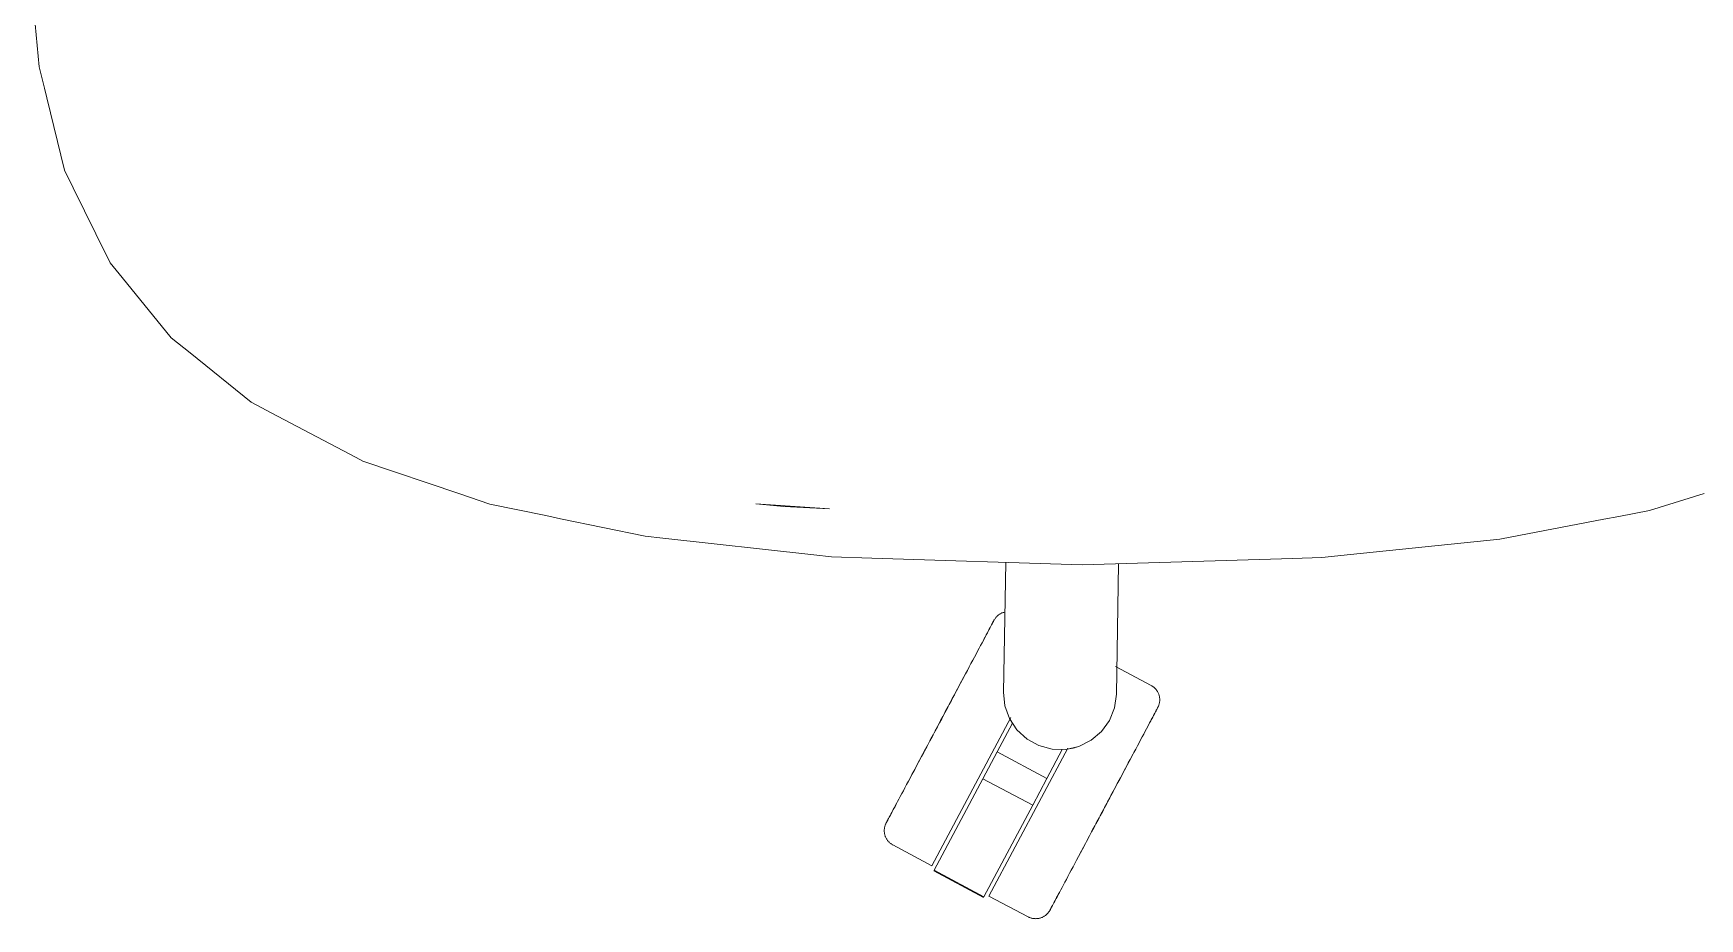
# Model space of a CAD drawing. Header units: millimetres. Extents: x 155927 to 326028, y -36033 to 97293.
# Drawn here: x 170619.7 to 171032.7, y 21343.6 to 21563.2 of the extents above; entities that cross this region are included whole.
import ezdxf

# ---------------------------------------------------------------- set-up
doc = ezdxf.new("R2010")
doc.units = ezdxf.units.MM
doc.header["$MEASUREMENT"] = 0
doc.layers.add('G-IMPT', color=8, linetype='CONTINUOUS', lineweight=9)
doc.layers.add('I-FURN', color=8, linetype='CONTINUOUS', lineweight=9)

msp = doc.modelspace()

# ---------------------------------------------------------------- linework, layer by layer
at = {"layer": 'G-IMPT'}
for p, q in [((170619.69, 21570.8), (170621.14, 21554.92)), ((170621.14, 21554.92), (170622.44, 21549.63)), ((170623.02, 21547.26), (170622.44, 21549.63)), ((170627.42, 21529.31), (170623.02, 21547.26)), ((170629.57, 21524.95), (170627.42, 21529.31)), ((170629.57, 21524.95), (170635.21, 21513.48)), ((170638.74, 21506.32), (170635.21, 21513.48)), ((170641.71, 21502.67), (170638.74, 21506.32)), ((170641.71, 21502.67), (170653.88, 21487.72)), ((170653.88, 21487.72), (170658.55, 21483.96)), ((170673.68, 21471.75), (170658.55, 21483.96)), ((170673.68, 21471.75), (170678.81, 21469.04)), ((170680.19, 21468.31), (170678.81, 21469.04)), ((170680.19, 21468.31), (170699.7, 21458.02)), ((170699.7, 21458.02), (170701.36, 21457.14)), ((170725.44, 21448.99), (170701.36, 21457.14)), ((170725.44, 21448.99), (170732.88, 21446.48)), ((170746.7, 21443.61), (170732.88, 21446.48)), ((170817.03, 21445.28), (170798.75, 21446.52)), ((170798.75, 21446.52), (170805.69, 21445.91)), ((170817.03, 21445.28), (170805.69, 21445.91)), ((171033.88, 21449.07), (171020.27, 21444.88)), ((170750.38, 21442.84), (170746.7, 21443.61)), ((170750.38, 21442.84), (170771.33, 21438.49)), ((171009.01, 21442.72), (170983.63, 21437.85)), ((171009.01, 21442.72), (171012.67, 21443.42)), ((171020.27, 21444.88), (171012.67, 21443.42)), ((170771.33, 21438.49), (170775.74, 21438.01)), ((170813.19, 21433.88), (170775.74, 21438.01)), ((170983.17, 21437.76), (170946.17, 21433.94)), ((170983.17, 21437.76), (170983.63, 21437.85)), ((170813.19, 21433.88), (170817.56, 21433.4)), ((170827.5, 21433.07), (170817.56, 21433.4)), ((170827.5, 21433.07), (170879.68, 21431.37)), ((170879.68, 21431.37), (170931.85, 21432.98)), ((170931.85, 21432.98), (170939.11, 21433.21)), ((170946.17, 21433.94), (170939.11, 21433.21))]:
    msp.add_line(p, q, dxfattribs=at)
at = {"layer": 'I-FURN'}
for p, q in [((170860.16, 21399.8), (170860.73, 21431.99)), ((170888.71, 21431.65), (170888.15, 21399.31)), ((170857.05, 21416.19), (170857.22, 21416.51)), ((170857.3, 21416.66), (170857.14, 21416.36)), ((170857.22, 21416.51), (170857.37, 21416.79)), ((170857.44, 21416.92), (170857.3, 21416.66)), ((170857.37, 21416.79), (170857.49, 21417.03)), ((170857.55, 21417.14), (170857.44, 21416.92)), ((170857.49, 21417.03), (170857.6, 21417.23)), ((170857.65, 21417.32), (170857.55, 21417.14)), ((170857.6, 21417.23), (170857.69, 21417.39)), ((170857.72, 21417.46), (170857.65, 21417.32)), ((170857.69, 21417.39), (170857.75, 21417.51)), ((170857.78, 21417.56), (170857.72, 21417.46)), ((170857.75, 21417.51), (170857.8, 21417.59)), ((170857.81, 21417.62), (170857.78, 21417.56)), ((170857.8, 21417.59), (170857.82, 21417.63)), ((170857.82, 21417.64), (170857.81, 21417.62)), ((170857.82, 21417.64), (170857.9, 21417.78)), ((170857.82, 21417.63), (170857.82, 21417.64)), ((170857.9, 21417.78), (170857.98, 21417.92)), ((170857.98, 21417.92), (170858.07, 21418.05)), ((170858.07, 21418.05), (170858.17, 21418.18)), ((170858.17, 21418.18), (170858.27, 21418.31)), ((170858.27, 21418.31), (170858.37, 21418.43)), ((170858.37, 21418.43), (170858.48, 21418.55)), ((170858.48, 21418.55), (170858.6, 21418.66)), ((170858.6, 21418.66), (170858.72, 21418.77)), ((170858.72, 21418.77), (170858.84, 21418.88)), ((170858.84, 21418.88), (170858.97, 21418.98)), ((170858.97, 21418.98), (170859.1, 21419.07)), ((170859.1, 21419.07), (170859.23, 21419.16)), ((170859.23, 21419.16), (170859.37, 21419.24)), ((170859.37, 21419.24), (170859.51, 21419.32)), ((170859.51, 21419.32), (170859.66, 21419.39)), ((170859.66, 21419.39), (170859.8, 21419.46)), ((170859.8, 21419.46), (170859.95, 21419.52)), ((170859.95, 21419.52), (170860.1, 21419.57)), ((170860.1, 21419.57), (170860.26, 21419.62)), ((170860.26, 21419.62), (170860.41, 21419.66)), ((170860.41, 21419.66), (170860.57, 21419.7)), ((170855.18, 21412.67), (170854.85, 21412.05)), ((170855.49, 21413.25), (170855.18, 21412.67)), ((170855.32, 21412.94), (170855.62, 21413.51)), ((170855.78, 21413.8), (170855.49, 21413.25)), ((170855.62, 21413.51), (170855.91, 21414.04)), ((170856.05, 21414.32), (170855.78, 21413.8)), ((170855.91, 21414.04), (170856.17, 21414.54)), ((170856.31, 21414.8), (170856.05, 21414.32)), ((170856.17, 21414.54), (170856.42, 21415.01)), ((170856.55, 21415.25), (170856.31, 21414.8)), ((170856.42, 21415.01), (170856.65, 21415.44)), ((170856.77, 21415.66), (170856.55, 21415.25)), ((170856.65, 21415.44), (170856.86, 21415.83)), ((170856.96, 21416.03), (170856.77, 21415.66)), ((170856.86, 21415.83), (170857.05, 21416.19)), ((170857.14, 21416.36), (170856.96, 21416.03)), ((170852.97, 21408.52), (170852.55, 21407.73)), ((170853.38, 21409.28), (170852.97, 21408.52)), ((170853.77, 21410.02), (170853.38, 21409.28)), ((170854.14, 21410.72), (170853.77, 21410.02)), ((170854.5, 21411.4), (170854.14, 21410.72)), ((170854.85, 21412.05), (170854.5, 21411.4)), ((170850.75, 21404.35), (170850.28, 21403.46)), ((170851.22, 21405.23), (170850.75, 21404.35)), ((170851.68, 21406.08), (170851.22, 21405.23)), ((170852.12, 21406.92), (170851.68, 21406.08)), ((170852.55, 21407.73), (170852.12, 21406.92)), ((170896.77, 21401.5), (170887.93, 21406.2)), ((170848.01, 21399.19), (170848.52, 21400.15)), ((170848.8, 21400.67), (170848.29, 21399.71)), ((170848.52, 21400.15), (170849.03, 21401.1)), ((170849.3, 21401.61), (170848.8, 21400.67)), ((170849.03, 21401.1), (170849.53, 21402.04)), ((170849.79, 21402.54), (170849.3, 21401.61)), ((170849.53, 21402.04), (170850.02, 21402.96)), ((170850.28, 21403.46), (170849.79, 21402.54)), ((170850.02, 21402.96), (170850.5, 21403.87)), ((170896.77, 21401.5), (170896.91, 21401.42)), ((170896.91, 21401.42), (170897.05, 21401.33)), ((170897.05, 21401.33), (170897.18, 21401.24)), ((170897.18, 21401.24), (170897.31, 21401.15)), ((170897.31, 21401.15), (170897.44, 21401.05)), ((170897.44, 21401.05), (170897.56, 21400.94)), ((170897.56, 21400.94), (170897.68, 21400.83)), ((170897.68, 21400.83), (170897.79, 21400.72)), ((170897.79, 21400.72), (170897.9, 21400.6)), ((170897.9, 21400.6), (170898.01, 21400.48)), ((170898.01, 21400.48), (170898.11, 21400.35)), ((170898.11, 21400.35), (170898.2, 21400.22)), ((170898.2, 21400.22), (170898.29, 21400.08)), ((170898.29, 21400.08), (170898.37, 21399.95)), ((170898.37, 21399.95), (170898.45, 21399.81)), ((170845.91, 21395.24), (170846.44, 21396.24)), ((170846.73, 21396.78), (170846.2, 21395.78)), ((170846.44, 21396.24), (170846.97, 21397.23)), ((170847.25, 21397.76), (170846.73, 21396.78)), ((170846.97, 21397.23), (170847.49, 21398.21)), ((170847.77, 21398.74), (170847.25, 21397.76)), ((170847.49, 21398.21), (170848.01, 21399.19)), ((170848.29, 21399.71), (170847.77, 21398.74)), ((170860.51, 21396.44), (170860.16, 21399.8)), ((170861.65, 21393.27), (170860.51, 21396.44)), ((170887.68, 21395.97), (170886.43, 21392.83)), ((170888.15, 21399.31), (170887.68, 21395.97)), ((170898.22, 21395.63), (170898.3, 21395.79)), ((170898.34, 21395.86), (170898.27, 21395.72)), ((170898.3, 21395.79), (170898.37, 21395.92)), ((170898.39, 21395.96), (170898.34, 21395.86)), ((170898.37, 21395.92), (170898.41, 21396)), ((170898.43, 21396.02), (170898.39, 21395.96)), ((170898.41, 21396), (170898.43, 21396.04)), ((170898.44, 21396.04), (170898.43, 21396.02)), ((170898.43, 21396.04), (170898.44, 21396.04)), ((170898.46, 21396.08), (170898.44, 21396.04)), ((170898.45, 21399.81), (170898.52, 21399.66)), ((170898.53, 21396.23), (170898.46, 21396.08)), ((170898.52, 21399.66), (170898.59, 21399.51)), ((170898.59, 21396.38), (170898.53, 21396.23)), ((170898.59, 21399.51), (170898.65, 21399.36)), ((170898.65, 21396.53), (170898.59, 21396.38)), ((170898.65, 21399.36), (170898.7, 21399.21)), ((170898.71, 21396.68), (170898.65, 21396.53)), ((170898.7, 21399.21), (170898.75, 21399.06)), ((170898.75, 21396.83), (170898.71, 21396.68)), ((170898.75, 21399.06), (170898.79, 21398.9)), ((170898.79, 21396.99), (170898.75, 21396.83)), ((170898.79, 21398.9), (170898.83, 21398.75)), ((170898.83, 21397.14), (170898.79, 21396.99)), ((170898.83, 21398.75), (170898.86, 21398.59)), ((170898.86, 21397.3), (170898.83, 21397.14)), ((170898.86, 21398.59), (170898.88, 21398.43)), ((170898.88, 21397.46), (170898.86, 21397.3)), ((170898.88, 21398.43), (170898.89, 21398.27)), ((170898.9, 21397.62), (170898.88, 21397.46)), ((170898.89, 21398.27), (170898.9, 21398.11)), ((170898.9, 21398.11), (170898.91, 21397.95)), ((170898.91, 21397.78), (170898.9, 21397.62)), ((170898.91, 21397.95), (170898.91, 21397.78)), ((170861.98, 21393.51), (170842.44, 21356.77)), ((170844.06, 21391.77), (170843.53, 21390.77)), ((170843.78, 21391.23), (170844.31, 21392.23)), ((170844.6, 21392.77), (170844.06, 21391.77)), ((170844.31, 21392.23), (170844.85, 21393.24)), ((170845.13, 21393.78), (170844.6, 21392.77)), ((170844.85, 21393.24), (170845.38, 21394.24)), ((170845.67, 21394.78), (170845.13, 21393.78)), ((170845.38, 21394.24), (170845.91, 21395.24)), ((170846.2, 21395.78), (170845.67, 21394.78)), ((170858.58, 21384.99), (170862.38, 21392.14)), ((170863.52, 21390.46), (170861.65, 21393.27)), ((170886.43, 21392.83), (170884.47, 21390.09)), ((170895.94, 21391.34), (170896.24, 21391.91)), ((170896.39, 21392.21), (170896.1, 21391.65)), ((170896.24, 21391.91), (170896.52, 21392.45)), ((170896.67, 21392.72), (170896.39, 21392.21)), ((170896.52, 21392.45), (170896.79, 21392.95)), ((170896.93, 21393.2), (170896.67, 21392.72)), ((170896.79, 21392.95), (170897.04, 21393.41)), ((170897.16, 21393.65), (170896.93, 21393.2)), ((170897.04, 21393.41), (170897.27, 21393.84)), ((170897.38, 21394.06), (170897.16, 21393.65)), ((170897.27, 21393.84), (170897.48, 21394.24)), ((170897.58, 21394.43), (170897.38, 21394.06)), ((170897.48, 21394.24), (170897.66, 21394.59)), ((170897.76, 21394.77), (170897.58, 21394.43)), ((170897.66, 21394.59), (170897.83, 21394.91)), ((170897.92, 21395.07), (170897.76, 21394.77)), ((170897.83, 21394.91), (170897.98, 21395.19)), ((170898.05, 21395.32), (170897.92, 21395.07)), ((170897.98, 21395.19), (170898.11, 21395.43)), ((170898.17, 21395.54), (170898.05, 21395.32)), ((170898.11, 21395.43), (170898.22, 21395.63)), ((170898.27, 21395.72), (170898.17, 21395.54)), ((170841.94, 21387.78), (170841.42, 21386.79)), ((170841.66, 21387.24), (170842.18, 21388.23)), ((170842.47, 21388.77), (170841.94, 21387.78)), ((170842.18, 21388.23), (170842.71, 21389.22)), ((170843, 21389.76), (170842.47, 21388.77)), ((170842.71, 21389.22), (170843.24, 21390.22)), ((170843.53, 21390.77), (170843, 21389.76)), ((170843.24, 21390.22), (170843.78, 21391.23)), ((170866.01, 21388.18), (170863.52, 21390.46)), ((170868.97, 21386.56), (170866.01, 21388.18)), ((170881.9, 21387.9), (170878.89, 21386.38)), ((170884.47, 21390.09), (170881.9, 21387.9)), ((170893.77, 21387.28), (170894.17, 21388.03)), ((170894.17, 21388.03), (170894.56, 21388.75)), ((170894.56, 21388.75), (170894.93, 21389.44)), ((170894.93, 21389.44), (170895.28, 21390.11)), ((170895.28, 21390.11), (170895.62, 21390.74)), ((170895.62, 21390.74), (170895.94, 21391.34)), ((170896.1, 21391.65), (170895.79, 21391.07)), ((170839.88, 21383.9), (170839.38, 21382.96)), ((170839.61, 21383.39), (170840.11, 21384.34)), ((170840.39, 21384.85), (170839.88, 21383.9)), ((170840.11, 21384.34), (170840.62, 21385.3)), ((170840.9, 21385.82), (170840.39, 21384.85)), ((170840.62, 21385.3), (170841.14, 21386.26)), ((170841.42, 21386.79), (170840.9, 21385.82)), ((170841.14, 21386.26), (170841.66, 21387.24)), ((170855.05, 21378.35), (170858.58, 21384.99)), ((170876.09, 21385.97), (170856.57, 21349.25)), ((170870.94, 21378.42), (170858.58, 21384.99)), ((170872.23, 21385.69), (170868.97, 21386.56)), ((170874.74, 21385.56), (170870.94, 21378.42)), ((170875.6, 21385.63), (170872.23, 21385.69)), ((170878.89, 21386.38), (170875.6, 21385.63)), ((170891.84, 21383.63), (170891.37, 21382.76)), ((170891.59, 21383.16), (170892.05, 21384.03)), ((170892.29, 21384.49), (170891.84, 21383.63)), ((170892.05, 21384.03), (170892.5, 21384.88)), ((170892.74, 21385.32), (170892.29, 21384.49)), ((170892.5, 21384.88), (170892.94, 21385.7)), ((170892.94, 21385.7), (170893.36, 21386.5)), ((170893.36, 21386.5), (170893.77, 21387.28)), ((170837.48, 21379.38), (170837.03, 21378.53)), ((170837.23, 21378.92), (170837.69, 21379.78)), ((170837.94, 21380.25), (170837.48, 21379.38)), ((170837.69, 21379.78), (170838.16, 21380.66)), ((170838.41, 21381.14), (170837.94, 21380.25)), ((170838.16, 21380.66), (170838.63, 21381.55)), ((170838.89, 21382.04), (170838.41, 21381.14)), ((170838.63, 21381.55), (170839.12, 21382.46)), ((170839.38, 21382.96), (170838.89, 21382.04)), ((170839.12, 21382.46), (170839.61, 21383.39)), ((170889.14, 21378.56), (170889.64, 21379.51)), ((170889.91, 21380.02), (170889.41, 21379.07)), ((170889.64, 21379.51), (170890.14, 21380.45)), ((170890.41, 21380.95), (170889.91, 21380.02)), ((170890.14, 21380.45), (170890.63, 21381.37)), ((170890.89, 21381.86), (170890.41, 21380.95)), ((170890.63, 21381.37), (170891.11, 21382.27)), ((170891.37, 21382.76), (170890.89, 21381.86)), ((170891.11, 21382.27), (170891.59, 21383.16)), ((170835.35, 21375.38), (170834.97, 21374.66)), ((170835.75, 21376.13), (170835.35, 21375.38)), ((170836.16, 21376.91), (170835.75, 21376.13)), ((170836.59, 21377.71), (170836.16, 21376.91)), ((170837.03, 21378.53), (170836.59, 21377.71)), ((170836.79, 21378.09), (170837.23, 21378.92)), ((170842.98, 21355.64), (170855.05, 21378.35)), ((170867.41, 21371.78), (170855.05, 21378.35)), ((170870.94, 21378.42), (170867.41, 21371.78)), ((170887.34, 21375.18), (170886.81, 21374.19)), ((170887.06, 21374.64), (170887.58, 21375.64)), ((170887.87, 21376.17), (170887.34, 21375.18)), ((170887.58, 21375.64), (170888.11, 21376.62)), ((170888.39, 21377.15), (170887.87, 21376.17)), ((170888.11, 21376.62), (170888.63, 21377.59)), ((170888.9, 21378.11), (170888.39, 21377.15)), ((170888.63, 21377.59), (170889.14, 21378.56)), ((170889.41, 21379.07), (170888.9, 21378.11)), ((170832.86, 21370.69), (170833.13, 21371.21)), ((170833.29, 21371.5), (170833, 21370.96)), ((170833.13, 21371.21), (170833.42, 21371.76)), ((170833.59, 21372.07), (170833.29, 21371.5)), ((170833.42, 21371.76), (170833.73, 21372.34)), ((170833.91, 21372.67), (170833.59, 21372.07)), ((170834.25, 21373.3), (170833.91, 21372.67)), ((170834.6, 21373.97), (170834.25, 21373.3)), ((170834.97, 21374.66), (170834.6, 21373.97)), ((170867.41, 21371.78), (170855.34, 21349.07)), ((170885.22, 21371.18), (170884.68, 21370.17)), ((170884.93, 21370.64), (170885.46, 21371.64)), ((170885.75, 21372.18), (170885.22, 21371.18)), ((170885.46, 21371.64), (170885.99, 21372.65)), ((170886.28, 21373.19), (170885.75, 21372.18)), ((170885.99, 21372.65), (170886.53, 21373.65)), ((170886.81, 21374.19), (170886.28, 21373.19)), ((170886.53, 21373.65), (170887.06, 21374.64)), ((170830.82, 21366.73), (170830.87, 21366.89)), ((170830.87, 21366.89), (170830.93, 21367.04)), ((170830.93, 21367.04), (170831, 21367.18)), ((170831, 21367.18), (170831.07, 21367.33)), ((170831.07, 21367.33), (170831.09, 21367.37)), ((170831.11, 21367.41), (170831.09, 21367.37)), ((170831.09, 21367.37), (170831.1, 21367.39)), ((170831.09, 21367.37), (170831.09, 21367.37)), ((170831.1, 21367.39), (170831.13, 21367.45)), ((170831.16, 21367.5), (170831.11, 21367.41)), ((170831.13, 21367.45), (170831.19, 21367.55)), ((170831.22, 21367.62), (170831.16, 21367.5)), ((170831.19, 21367.55), (170831.26, 21367.69)), ((170831.31, 21367.78), (170831.22, 21367.62)), ((170831.26, 21367.69), (170831.36, 21367.87)), ((170831.42, 21367.98), (170831.31, 21367.78)), ((170831.36, 21367.87), (170831.47, 21368.09)), ((170831.54, 21368.22), (170831.42, 21367.98)), ((170831.47, 21368.09), (170831.61, 21368.34)), ((170831.69, 21368.5), (170831.54, 21368.22)), ((170831.61, 21368.34), (170831.77, 21368.64)), ((170831.86, 21368.82), (170831.69, 21368.5)), ((170831.77, 21368.64), (170831.95, 21368.98)), ((170832.05, 21369.17), (170831.86, 21368.82)), ((170831.95, 21368.98), (170832.14, 21369.35)), ((170832.26, 21369.57), (170832.05, 21369.17)), ((170832.14, 21369.35), (170832.36, 21369.76)), ((170832.49, 21370), (170832.26, 21369.57)), ((170832.36, 21369.76), (170832.6, 21370.21)), ((170832.74, 21370.46), (170832.49, 21370)), ((170832.6, 21370.21), (170832.86, 21370.69)), ((170833, 21370.96), (170832.74, 21370.46)), ((170883.08, 21367.17), (170882.56, 21366.18)), ((170882.8, 21366.64), (170883.33, 21367.63)), ((170883.61, 21368.17), (170883.08, 21367.17)), ((170883.33, 21367.63), (170883.86, 21368.63)), ((170884.15, 21369.17), (170883.61, 21368.17)), ((170883.86, 21368.63), (170884.39, 21369.63)), ((170884.68, 21370.17), (170884.15, 21369.17)), ((170884.39, 21369.63), (170884.93, 21370.64)), ((170830.62, 21365.63), (170830.63, 21365.79)), ((170830.62, 21365.47), (170830.62, 21365.63)), ((170830.62, 21365.3), (170830.62, 21365.47)), ((170830.63, 21365.14), (170830.62, 21365.3)), ((170830.63, 21365.79), (170830.65, 21365.95)), ((170830.65, 21364.98), (170830.63, 21365.14)), ((170830.65, 21365.95), (170830.67, 21366.11)), ((170830.67, 21364.82), (170830.65, 21364.98)), ((170830.67, 21366.11), (170830.7, 21366.27)), ((170830.7, 21364.66), (170830.67, 21364.82)), ((170830.7, 21366.27), (170830.73, 21366.42)), ((170830.74, 21364.51), (170830.7, 21364.66)), ((170830.73, 21366.42), (170830.77, 21366.58)), ((170830.78, 21364.35), (170830.74, 21364.51)), ((170830.77, 21366.58), (170830.82, 21366.73)), ((170830.82, 21364.2), (170830.78, 21364.35)), ((170830.88, 21364.05), (170830.82, 21364.2)), ((170830.94, 21363.9), (170830.88, 21364.05)), ((170831.01, 21363.75), (170830.94, 21363.9)), ((170831.08, 21363.61), (170831.01, 21363.75)), ((170831.15, 21363.46), (170831.08, 21363.61)), ((170831.24, 21363.33), (170831.15, 21363.46)), ((170831.33, 21363.19), (170831.24, 21363.33)), ((170831.42, 21363.06), (170831.33, 21363.19)), ((170831.52, 21362.93), (170831.42, 21363.06)), ((170831.62, 21362.81), (170831.52, 21362.93)), ((170831.73, 21362.69), (170831.62, 21362.81)), ((170881, 21363.26), (170880.5, 21362.31)), ((170880.73, 21362.74), (170881.24, 21363.7)), ((170881.52, 21364.22), (170881, 21363.26)), ((170881.24, 21363.7), (170881.75, 21364.67)), ((170882.03, 21365.2), (170881.52, 21364.22)), ((170881.75, 21364.67), (170882.27, 21365.65)), ((170882.56, 21366.18), (170882.03, 21365.2)), ((170882.27, 21365.65), (170882.8, 21366.64)), ((170831.85, 21362.58), (170831.73, 21362.69)), ((170831.96, 21362.47), (170831.85, 21362.58)), ((170832.09, 21362.36), (170831.96, 21362.47)), ((170832.21, 21362.26), (170832.09, 21362.36)), ((170832.34, 21362.17), (170832.21, 21362.26)), ((170832.48, 21362.08), (170832.34, 21362.17)), ((170832.62, 21361.99), (170832.48, 21362.08)), ((170832.76, 21361.92), (170832.62, 21361.99)), ((170832.76, 21361.92), (170842.44, 21356.77)), ((170878.3, 21358.18), (170878.77, 21359.06)), ((170878.77, 21359.06), (170879.25, 21359.96)), ((170879.51, 21360.45), (170879.03, 21359.54)), ((170879.25, 21359.96), (170879.73, 21360.87)), ((170880, 21361.37), (170879.51, 21360.45)), ((170879.73, 21360.87), (170880.23, 21361.8)), ((170880.5, 21362.31), (170880, 21361.37)), ((170880.23, 21361.8), (170880.73, 21362.74)), ((170842.89, 21355.47), (170855.25, 21348.9)), ((170855.34, 21349.07), (170842.98, 21355.64)), ((170876.15, 21354.13), (170876.55, 21354.89)), ((170876.55, 21354.89), (170876.97, 21355.68)), ((170876.97, 21355.68), (170877.41, 21356.49)), ((170877.41, 21356.49), (170877.85, 21357.33)), ((170877.85, 21357.33), (170878.3, 21358.18)), ((170874.21, 21350.47), (170873.9, 21349.9)), ((170874.04, 21350.16), (170874.35, 21350.75)), ((170874.35, 21350.75), (170874.68, 21351.36)), ((170874.68, 21351.36), (170875.02, 21352.01)), ((170875.02, 21352.01), (170875.38, 21352.69)), ((170875.38, 21352.69), (170875.76, 21353.39)), ((170875.76, 21353.39), (170876.15, 21354.13)), ((170856.57, 21349.25), (170866.25, 21344.1)), ((170871.88, 21346.09), (170871.97, 21346.27)), ((170872.03, 21346.38), (170871.92, 21346.18)), ((170871.97, 21346.27), (170872.09, 21346.49)), ((170872.16, 21346.63), (170872.03, 21346.38)), ((170872.09, 21346.49), (170872.23, 21346.75)), ((170872.31, 21346.9), (170872.16, 21346.63)), ((170872.23, 21346.75), (170872.38, 21347.05)), ((170872.48, 21347.22), (170872.31, 21346.9)), ((170872.38, 21347.05), (170872.56, 21347.38)), ((170872.67, 21347.58), (170872.48, 21347.22)), ((170872.56, 21347.38), (170872.76, 21347.75)), ((170872.88, 21347.97), (170872.67, 21347.58)), ((170872.76, 21347.75), (170872.98, 21348.16)), ((170873.1, 21348.4), (170872.88, 21347.97)), ((170872.98, 21348.16), (170873.22, 21348.61)), ((170873.35, 21348.87), (170873.1, 21348.4)), ((170873.22, 21348.61), (170873.47, 21349.09)), ((170873.62, 21349.37), (170873.35, 21348.87)), ((170873.47, 21349.09), (170873.75, 21349.61)), ((170873.9, 21349.9), (170873.62, 21349.37)), ((170873.75, 21349.61), (170874.04, 21350.16)), ((170866.29, 21344.08), (170866.25, 21344.1)), ((170866.44, 21344.01), (170866.29, 21344.08)), ((170866.58, 21343.95), (170866.44, 21344.01)), ((170866.73, 21343.89), (170866.58, 21343.95)), ((170866.89, 21343.83), (170866.73, 21343.89)), ((170867.04, 21343.79), (170866.89, 21343.83)), ((170867.2, 21343.75), (170867.04, 21343.79)), ((170867.35, 21343.71), (170867.2, 21343.75)), ((170867.51, 21343.68), (170867.35, 21343.71)), ((170867.67, 21343.66), (170867.51, 21343.68)), ((170867.83, 21343.64), (170867.67, 21343.66)), ((170867.99, 21343.64), (170867.83, 21343.64)), ((170868.16, 21343.63), (170867.99, 21343.64)), ((170868.32, 21343.64), (170868.16, 21343.63)), ((170868.48, 21343.65), (170868.32, 21343.64)), ((170868.64, 21343.66), (170868.48, 21343.65)), ((170868.8, 21343.68), (170868.64, 21343.66)), ((170868.96, 21343.71), (170868.8, 21343.68)), ((170869.11, 21343.75), (170868.96, 21343.71)), ((170869.27, 21343.79), (170869.11, 21343.75)), ((170869.42, 21343.84), (170869.27, 21343.79)), ((170869.57, 21343.89), (170869.42, 21343.84)), ((170869.72, 21343.95), (170869.57, 21343.89)), ((170869.87, 21344.02), (170869.72, 21343.95)), ((170870.02, 21344.09), (170869.87, 21344.02)), ((170870.16, 21344.17), (170870.02, 21344.09)), ((170870.29, 21344.25), (170870.16, 21344.17)), ((170870.43, 21344.34), (170870.29, 21344.25)), ((170870.56, 21344.43), (170870.43, 21344.34)), ((170870.69, 21344.53), (170870.56, 21344.43)), ((170870.81, 21344.64), (170870.69, 21344.53)), ((170870.93, 21344.75), (170870.81, 21344.64)), ((170871.04, 21344.86), (170870.93, 21344.75)), ((170871.15, 21344.98), (170871.04, 21344.86)), ((170871.26, 21345.1), (170871.15, 21344.98)), ((170871.36, 21345.23), (170871.26, 21345.1)), ((170871.45, 21345.36), (170871.36, 21345.23)), ((170871.54, 21345.49), (170871.45, 21345.36)), ((170871.63, 21345.63), (170871.54, 21345.49)), ((170871.71, 21345.77), (170871.63, 21345.63)), ((170871.73, 21345.82), (170871.71, 21345.78)), ((170871.71, 21345.77), (170871.72, 21345.79)), ((170871.71, 21345.78), (170871.71, 21345.77)), ((170871.72, 21345.79), (170871.75, 21345.85)), ((170871.77, 21345.9), (170871.73, 21345.82)), ((170871.75, 21345.85), (170871.8, 21345.95)), ((170871.84, 21346.02), (170871.77, 21345.9)), ((170871.8, 21345.95), (170871.88, 21346.09)), ((170871.92, 21346.18), (170871.84, 21346.02))]:
    msp.add_line(p, q, dxfattribs=at)
msp.add_arc((170874.15, 21399.36), 13.81, 282.3473, 287.336, dxfattribs=at)
msp.add_open_spline([(170877.8, 21386.04), (170877.37, 21385.92), (170876.94, 21385.85), (170876.5, 21385.8)], degree=3, dxfattribs=at)

doc.saveas('drawing.dxf')
